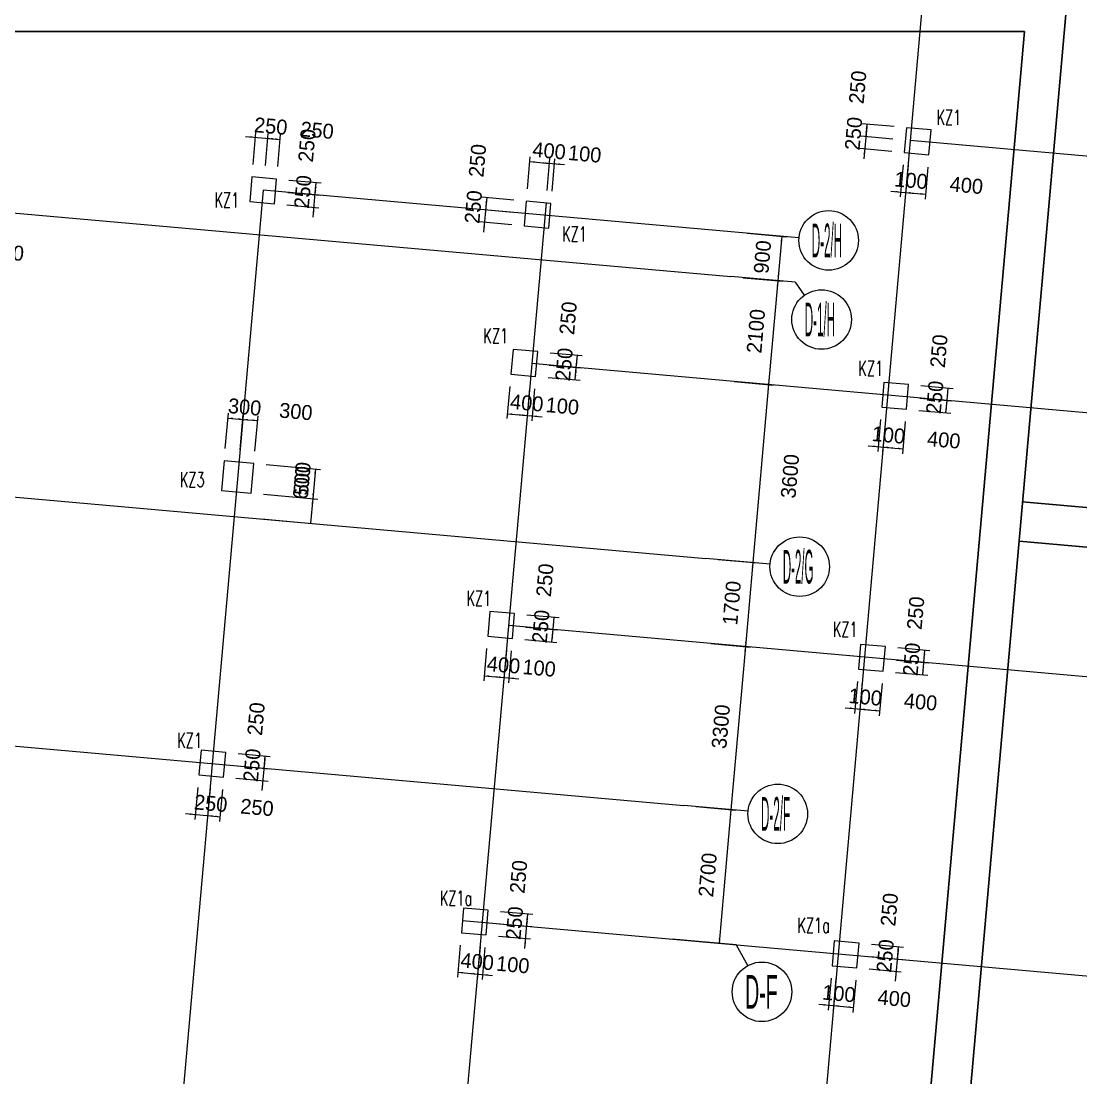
# Model space of a CAD drawing. Extents: x 387171 to 699106, y 11966 to 245688.
# Drawn here: x 577452 to 598803, y 76142 to 97433 of the extents above; entities that cross this region are included whole.
import ezdxf

# ---------------------------------------------------------------- set-up
doc = ezdxf.new("R2010")
doc.units = 0
doc.header["$LTSCALE"] = 100
doc.header["$MEASUREMENT"] = 0
for name, color, linetype in [('AXIS', 3, 'Continuous'), ('COLU', 7, 'Continuous'), ('DIM', 3, 'Continuous'), ('DOTE', 253, 'Continuous'), ('L-AXIS', 3, 'Continuous'), ('NUM', 7, 'Continuous')]:
    doc.layers.add(name, color=color, linetype=linetype)
doc.styles.add('hztxt', font='hztxt')
doc.styles.get("Standard").update_dxf_attribs({"font": 'standard'})
doc.dimstyles.get("Standard").update_dxf_attribs({"dimtxt": 300, "dimasz": 100, "dimexe": 100, "dimexo": 250, "dimgap": 100, "dimtad": 0, "dimtoh": 1, "dimdec": 0, "dimdsep": 46, "dimcen": 0.09, "dimclrt": 7, "dimadec": 0, "dimazin": 0, "dimtfac": 1, "dimtdec": 4, "dimtofl": 0, "dimtmove": 0, "dimatfit": 3, "dimfxl": 1, "dimtolj": 1, "dimtzin": 0, "dimarcsym": 0})

# ---------------------------------------------------------------- blocks, each defined once
blk = doc.blocks.new('*D2658')
at = {"layer": 'L-AXIS', "color": 0, "linetype": 'ByBlock', "lineweight": -2}
for p, q in [((591815, 90173), (592612, 90102)), ((592513, 90111), (592195, 86525)), ((591497, 86587), (592294, 86516))]:
    blk.add_line(p, q, dxfattribs=at)
for points in [[(592513, 90111), (592520, 90010), (592487, 90012)], [(592195, 86525), (592187, 86626), (592220, 86623)]]:
    blk.add_solid(points, dxfattribs=at)
at = {"layer": 'L-AXIS', "color": 7, "linetype": 'Continuous', "lineweight": -2, "insert": (592944, 88264), "char_height": 300, "width": 775, "attachment_point": 5, "rotation": 84.9316, "style": 'hztxt'}
blk.add_mtext('3600', dxfattribs=at)
blk = doc.blocks.new('_AXISO')
blk.add_circle((0, 0), 0.5)
blk = doc.blocks.new('*D3147')
at = {"layer": 'L-AXIS', "color": 0, "linetype": 'ByBlock', "lineweight": -2}
for p, q in [((591055, 81606), (591853, 81535)), ((591753, 81544), (591514, 78855)), ((590817, 78917), (591614, 78846))]:
    blk.add_line(p, q, dxfattribs=at)
for points in [[(591753, 81544), (591761, 81443), (591727, 81446)], [(591514, 78855), (591507, 78956), (591540, 78953)]]:
    blk.add_solid(points, dxfattribs=at)
at = {"layer": 'L-AXIS', "color": 7, "linetype": 'Continuous', "lineweight": -2, "insert": (591285, 80230), "char_height": 300, "width": 780, "attachment_point": 5, "rotation": 84.9316, "style": 'hztxt'}
blk.add_mtext('2700', dxfattribs=at)
blk = doc.blocks.new('*D3373')
at = {"layer": 'L-AXIS', "color": 0, "linetype": 'ByBlock', "lineweight": -2}
for p, q in [((591497, 86587), (592294, 86516)), ((592195, 86525), (592044, 84831)), ((591347, 84893), (592144, 84823))]:
    blk.add_line(p, q, dxfattribs=at)
for points in [[(592195, 86525), (592202, 86424), (592169, 86427)], [(592044, 84831), (592037, 84932), (592070, 84929)]]:
    blk.add_solid(points, dxfattribs=at)
at = {"layer": 'L-AXIS', "color": 7, "linetype": 'Continuous', "lineweight": -2, "insert": (591771, 85709), "char_height": 300, "width": 690, "attachment_point": 5, "rotation": 84.9316, "style": 'hztxt'}
blk.add_mtext('1700', dxfattribs=at)
blk = doc.blocks.new('*D1432')
at = {"layer": 'L-AXIS', "color": 0, "linetype": 'ByBlock', "lineweight": -2}
for p, q in [((591347, 84893), (592144, 84823)), ((592044, 84831), (591753, 81544)), ((591055, 81606), (591853, 81535))]:
    blk.add_line(p, q, dxfattribs=at)
for points in [[(592044, 84831), (592052, 84730), (592019, 84733)], [(591753, 81544), (591745, 81645), (591778, 81642)]]:
    blk.add_solid(points, dxfattribs=at)
at = {"layer": 'L-AXIS', "color": 7, "linetype": 'Continuous', "lineweight": -2, "insert": (591550, 83219), "char_height": 300, "width": 780, "attachment_point": 5, "rotation": 84.9316, "style": 'hztxt'}
blk.add_mtext('3300', dxfattribs=at)
blk = doc.blocks.new('*D1688')
at = {"layer": 'L-AXIS', "color": 0, "linetype": 'ByBlock', "lineweight": -2}
for p, q in [((592000, 92264), (592798, 92194)), ((592698, 92202), (592513, 90111)), ((591815, 90173), (592612, 90102))]:
    blk.add_line(p, q, dxfattribs=at)
for points in [[(592698, 92202), (592706, 92101), (592673, 92104)], [(592513, 90111), (592505, 90212), (592538, 90209)]]:
    blk.add_solid(points, dxfattribs=at)
at = {"layer": 'L-AXIS', "color": 7, "linetype": 'Continuous', "lineweight": -2, "insert": (592257, 91187), "char_height": 300, "width": 775, "attachment_point": 5, "rotation": 84.9316, "style": 'hztxt'}
blk.add_mtext('2100', dxfattribs=at)
blk = doc.blocks.new('*D1652')
at = {"layer": 'L-AXIS', "color": 0, "linetype": 'ByBlock', "lineweight": -2}
for p, q in [((592080, 93161), (592877, 93090)), ((592778, 93099), (592698, 92202)), ((592000, 92264), (592798, 92194))]:
    blk.add_line(p, q, dxfattribs=at)
for points in [[(592778, 93099), (592785, 92998), (592752, 93001)], [(592698, 92202), (592690, 92303), (592724, 92301)]]:
    blk.add_solid(points, dxfattribs=at)
at = {"layer": 'L-AXIS', "color": 7, "linetype": 'Continuous', "lineweight": -2, "insert": (592389, 92682), "char_height": 300, "width": 556.67, "attachment_point": 5, "rotation": 84.9316, "style": 'hztxt'}
blk.add_mtext('900', dxfattribs=at)
blk = doc.blocks.new('*D3358')
at = {"layer": 'DIM', "color": 0, "linetype": 'ByBlock', "lineweight": -2}
for p, q in [((587297, 90071), (587240, 89424)), ((587696, 90036), (587638, 89388)), ((587249, 89523), (587647, 89488))]:
    blk.add_line(p, q, dxfattribs=at)
for points in [[(587249, 89523), (587350, 89531), (587347, 89498)], [(587647, 89488), (587546, 89480), (587549, 89513)]]:
    blk.add_solid(points, dxfattribs=at)
at = {"layer": 'DIM', "color": 7, "linetype": 'Continuous', "lineweight": -2, "insert": (587640, 89740), "char_height": 300, "width": 576.67, "attachment_point": 5, "rotation": 354.9316, "style": 'hztxt'}
blk.add_mtext('400', dxfattribs=at)
blk = doc.blocks.new('*D3608')
at = {"layer": 'DIM', "color": 0, "linetype": 'ByBlock', "lineweight": -2}
for p, q in [((587696, 90036), (587638, 89388)), ((587795, 90027), (587738, 89380)), ((587448, 89506), (587946, 89462))]:
    blk.add_line(p, q, dxfattribs=at)
for points in [[(587647, 89488), (587546, 89480), (587549, 89513)], [(587747, 89479), (587848, 89487), (587845, 89454)]]:
    blk.add_solid(points, dxfattribs=at)
at = {"layer": 'DIM', "color": 7, "linetype": 'Continuous', "lineweight": -2, "insert": (588357, 89676), "char_height": 300, "width": 476.67, "attachment_point": 5, "rotation": 354.9316, "style": 'hztxt'}
blk.add_mtext('100', dxfattribs=at)
blk = doc.blocks.new('*D3821')
at = {"layer": 'DIM', "color": 0, "linetype": 'ByBlock', "lineweight": -2}
for p, q in [((588089, 90503), (588736, 90446)), ((588614, 90205), (588637, 90454)), ((588067, 90254), (588714, 90197))]:
    blk.add_line(p, q, dxfattribs=at)
for points in [[(588637, 90454), (588644, 90353), (588611, 90356)], [(588614, 90205), (588607, 90306), (588640, 90304)]]:
    blk.add_solid(points, dxfattribs=at)
at = {"layer": 'DIM', "color": 7, "linetype": 'Continuous', "lineweight": -2, "insert": (588391, 90517), "char_height": 300, "width": 566.67, "attachment_point": 5, "rotation": 84.9316, "style": 'hztxt'}
blk.add_mtext('250', dxfattribs=at)
blk = doc.blocks.new('*D1908')
at = {"layer": 'DIM', "color": 0, "linetype": 'ByBlock', "lineweight": -2}
for p, q in [((588111, 90752), (588758, 90695)), ((588637, 90454), (588659, 90703)), ((588089, 90503), (588736, 90446))]:
    blk.add_line(p, q, dxfattribs=at)
for points in [[(588637, 90454), (588629, 90555), (588662, 90553)], [(588659, 90703), (588666, 90602), (588633, 90605)]]:
    blk.add_solid(points, dxfattribs=at)
at = {"layer": 'DIM', "color": 7, "linetype": 'Continuous', "lineweight": -2, "insert": (588474, 91449), "char_height": 300, "width": 566.67, "attachment_point": 5, "rotation": 84.9316, "style": 'hztxt'}
blk.add_mtext('250', dxfattribs=at)
blk = doc.blocks.new('*D3429')
at = {"layer": 'DIM', "color": 0, "linetype": 'ByBlock', "lineweight": -2}
for p, q in [((576227, 93161), (576170, 92514)), ((576476, 93139), (576419, 92492)), ((576179, 92613), (576428, 92591))]:
    blk.add_line(p, q, dxfattribs=at)
for points in [[(576179, 92613), (576280, 92621), (576277, 92588)], [(576428, 92591), (576327, 92584), (576329, 92617)]]:
    blk.add_solid(points, dxfattribs=at)
at = {"layer": 'DIM', "color": 7, "linetype": 'Continuous', "lineweight": -2, "insert": (577173, 92776), "char_height": 300, "width": 566.67, "attachment_point": 5, "rotation": 354.9316, "style": 'hztxt'}
blk.add_mtext('250', dxfattribs=at)
blk = doc.blocks.new('*D9')
at = {"layer": 'DIM', "color": 0, "linetype": 'ByBlock', "lineweight": -2}
for p, q in [((581972, 95111), (582619, 95054)), ((582123, 94546), (582180, 95193)), ((582372, 94524), (582429, 95171))]:
    blk.add_line(p, q, dxfattribs=at)
for points in [[(582171, 95094), (582070, 95086), (582073, 95119)], [(582420, 95072), (582521, 95079), (582518, 95046)]]:
    blk.add_solid(points, dxfattribs=at)
at = {"layer": 'DIM', "color": 7, "linetype": 'Continuous', "lineweight": -2, "insert": (582482, 95317), "char_height": 300, "width": 566.67, "attachment_point": 5, "rotation": 354.9316, "style": 'hztxt'}
blk.add_mtext('250', dxfattribs=at)
blk = doc.blocks.new('*D4334')
at = {"layer": 'DIM', "color": 0, "linetype": 'ByBlock', "lineweight": -2}
for p, q in [((582372, 94524), (582429, 95171)), ((582420, 95072), (582669, 95050)), ((582621, 94502), (582678, 95149))]:
    blk.add_line(p, q, dxfattribs=at)
for points in [[(582420, 95072), (582521, 95079), (582518, 95046)], [(582669, 95050), (582568, 95042), (582571, 95075)]]:
    blk.add_solid(points, dxfattribs=at)
at = {"layer": 'DIM', "color": 7, "linetype": 'Continuous', "lineweight": -2, "insert": (583415, 95234), "char_height": 300, "width": 566.67, "attachment_point": 5, "rotation": 354.9316, "style": 'hztxt'}
blk.add_mtext('250', dxfattribs=at)
blk = doc.blocks.new('*D2459')
at = {"layer": 'DIM', "color": 0, "linetype": 'ByBlock', "lineweight": -2}
for p, q in [((582825, 93982), (583473, 93924)), ((583334, 93485), (583391, 94132)), ((582803, 93733), (583451, 93675))]:
    blk.add_line(p, q, dxfattribs=at)
for points in [[(583373, 93933), (583366, 94034), (583399, 94031)], [(583351, 93684), (583359, 93583), (583326, 93586)]]:
    blk.add_solid(points, dxfattribs=at)
at = {"layer": 'DIM', "color": 7, "linetype": 'Continuous', "lineweight": -2, "insert": (583128, 93995), "char_height": 300, "width": 566.67, "attachment_point": 5, "rotation": 84.9316, "style": 'hztxt'}
blk.add_mtext('250', dxfattribs=at)
blk = doc.blocks.new('*D2673')
at = {"layer": 'DIM', "color": 0, "linetype": 'ByBlock', "lineweight": -2}
for p, q in [((582848, 94231), (583495, 94173)), ((583373, 93933), (583395, 94182)), ((582825, 93982), (583473, 93924))]:
    blk.add_line(p, q, dxfattribs=at)
for points in [[(583395, 94182), (583403, 94081), (583370, 94084)], [(583373, 93933), (583366, 94034), (583399, 94031)]]:
    blk.add_solid(points, dxfattribs=at)
at = {"layer": 'DIM', "color": 7, "linetype": 'Continuous', "lineweight": -2, "insert": (583211, 94928), "char_height": 300, "width": 566.67, "attachment_point": 5, "rotation": 84.9316, "style": 'hztxt'}
blk.add_mtext('250', dxfattribs=at)
blk = doc.blocks.new('*D4302')
at = {"layer": 'DIM', "color": 0, "linetype": 'ByBlock', "lineweight": -2}
for p, q in [((594768, 89409), (594711, 88761)), ((594868, 89400), (594810, 88752)), ((594520, 88878), (595018, 88834))]:
    blk.add_line(p, q, dxfattribs=at)
for points in [[(594720, 88861), (594618, 88853), (594621, 88886)], [(594819, 88852), (594920, 88860), (594917, 88827)]]:
    blk.add_solid(points, dxfattribs=at)
at = {"layer": 'DIM', "color": 7, "linetype": 'Continuous', "lineweight": -2, "insert": (594927, 89093), "char_height": 300, "width": 476.67, "attachment_point": 5, "rotation": 354.9316, "style": 'hztxt'}
blk.add_mtext('100', dxfattribs=at)
blk = doc.blocks.new('*D132')
at = {"layer": 'DIM', "color": 0, "linetype": 'ByBlock', "lineweight": -2}
for p, q in [((594868, 89400), (594810, 88752)), ((595266, 89364), (595209, 88717)), ((594819, 88852), (595218, 88817))]:
    blk.add_line(p, q, dxfattribs=at)
for points in [[(594819, 88852), (594920, 88860), (594917, 88827)], [(595218, 88817), (595116, 88809), (595119, 88842)]]:
    blk.add_solid(points, dxfattribs=at)
at = {"layer": 'DIM', "color": 7, "linetype": 'Continuous', "lineweight": -2, "insert": (596043, 88994), "char_height": 300, "width": 576.67, "attachment_point": 5, "rotation": 354.9316, "style": 'hztxt'}
blk.add_mtext('400', dxfattribs=at)
blk = doc.blocks.new('*D2643')
at = {"layer": 'DIM', "color": 0, "linetype": 'ByBlock', "lineweight": -2}
for p, q in [((595559, 89840), (596207, 89783)), ((596085, 89543), (596107, 89792)), ((595537, 89591), (596185, 89534))]:
    blk.add_line(p, q, dxfattribs=at)
for points in [[(596107, 89792), (596115, 89691), (596082, 89694)], [(596085, 89543), (596077, 89644), (596111, 89641)]]:
    blk.add_solid(points, dxfattribs=at)
at = {"layer": 'DIM', "color": 7, "linetype": 'Continuous', "lineweight": -2, "insert": (595862, 89854), "char_height": 300, "width": 566.67, "attachment_point": 5, "rotation": 84.9316, "style": 'hztxt'}
blk.add_mtext('250', dxfattribs=at)
blk = doc.blocks.new('*D2584')
at = {"layer": 'DIM', "color": 0, "linetype": 'ByBlock', "lineweight": -2}
for p, q in [((595581, 90089), (596229, 90032)), ((596107, 89792), (596129, 90041)), ((595559, 89840), (596207, 89783))]:
    blk.add_line(p, q, dxfattribs=at)
for points in [[(596107, 89792), (596099, 89893), (596133, 89890)], [(596129, 90041), (596137, 89940), (596104, 89943)]]:
    blk.add_solid(points, dxfattribs=at)
at = {"layer": 'DIM', "color": 7, "linetype": 'Continuous', "lineweight": -2, "insert": (595944, 90786), "char_height": 300, "width": 566.67, "attachment_point": 5, "rotation": 84.9316, "style": 'hztxt'}
blk.add_mtext('250', dxfattribs=at)
blk = doc.blocks.new('*D3945')
at = {"layer": 'DIM', "color": 0, "linetype": 'ByBlock', "lineweight": -2}
for p, q in [((587380, 93829), (586732, 93886)), ((586832, 93877), (586810, 93628)), ((587358, 93580), (586710, 93637))]:
    blk.add_line(p, q, dxfattribs=at)
for points in [[(586832, 93877), (586840, 93776), (586806, 93779)], [(586810, 93628), (586802, 93729), (586835, 93726)]]:
    blk.add_solid(points, dxfattribs=at)
at = {"layer": 'DIM', "color": 7, "linetype": 'Continuous', "lineweight": -2, "insert": (586647, 94623), "char_height": 300, "width": 566.67, "attachment_point": 5, "rotation": 84.9316, "style": 'hztxt'}
blk.add_mtext('250', dxfattribs=at)
blk = doc.blocks.new('*D4179')
at = {"layer": 'DIM', "color": 0, "linetype": 'ByBlock', "lineweight": -2}
for p, q in [((586827, 93827), (586770, 93180)), ((587358, 93580), (586710, 93637)), ((587336, 93331), (586688, 93388))]:
    blk.add_line(p, q, dxfattribs=at)
for points in [[(586810, 93628), (586802, 93729), (586835, 93726)], [(586788, 93379), (586795, 93278), (586762, 93281)]]:
    blk.add_solid(points, dxfattribs=at)
at = {"layer": 'DIM', "color": 7, "linetype": 'Continuous', "lineweight": -2, "insert": (586564, 93690), "char_height": 300, "width": 566.67, "attachment_point": 5, "rotation": 84.9316, "style": 'hztxt'}
blk.add_mtext('250', dxfattribs=at)
blk = doc.blocks.new('*D7')
at = {"layer": 'DIM', "color": 0, "linetype": 'ByBlock', "lineweight": -2}
for p, q in [((587651, 94056), (587708, 94703)), ((587699, 94603), (588098, 94568)), ((588049, 94020), (588107, 94668))]:
    blk.add_line(p, q, dxfattribs=at)
for points in [[(587699, 94603), (587800, 94611), (587798, 94578)], [(588098, 94568), (587997, 94560), (588000, 94593)]]:
    blk.add_solid(points, dxfattribs=at)
at = {"layer": 'DIM', "color": 7, "linetype": 'Continuous', "lineweight": -2, "insert": (588090, 94820), "char_height": 300, "width": 576.67, "attachment_point": 5, "rotation": 354.9316, "style": 'hztxt'}
blk.add_mtext('400', dxfattribs=at)
blk = doc.blocks.new('*D4366')
at = {"layer": 'DIM', "color": 0, "linetype": 'ByBlock', "lineweight": -2}
for p, q in [((587899, 94586), (588397, 94542)), ((588049, 94020), (588107, 94668)), ((588149, 94011), (588206, 94659))]:
    blk.add_line(p, q, dxfattribs=at)
for points in [[(588098, 94568), (587997, 94560), (588000, 94593)], [(588197, 94559), (588299, 94567), (588296, 94534)]]:
    blk.add_solid(points, dxfattribs=at)
at = {"layer": 'DIM', "color": 7, "linetype": 'Continuous', "lineweight": -2, "insert": (588807, 94756), "char_height": 300, "width": 476.67, "attachment_point": 5, "rotation": 354.9316, "style": 'hztxt'}
blk.add_mtext('100', dxfattribs=at)
blk = doc.blocks.new('*D2446')
at = {"layer": 'DIM', "color": 0, "linetype": 'ByBlock', "lineweight": -2}
for p, q in [((586829, 84792), (586772, 84144)), ((587228, 84757), (587170, 84109)), ((586781, 84244), (587179, 84209))]:
    blk.add_line(p, q, dxfattribs=at)
for points in [[(586781, 84244), (586882, 84252), (586879, 84219)], [(587179, 84209), (587078, 84201), (587081, 84234)]]:
    blk.add_solid(points, dxfattribs=at)
at = {"layer": 'DIM', "color": 7, "linetype": 'Continuous', "lineweight": -2, "insert": (587172, 84460), "char_height": 300, "width": 576.67, "attachment_point": 5, "rotation": 354.9316, "style": 'hztxt'}
blk.add_mtext('400', dxfattribs=at)
blk = doc.blocks.new('*D2705')
at = {"layer": 'DIM', "color": 0, "linetype": 'ByBlock', "lineweight": -2}
for p, q in [((587228, 84757), (587170, 84109)), ((587327, 84748), (587270, 84100)), ((586980, 84226), (587478, 84182))]:
    blk.add_line(p, q, dxfattribs=at)
for points in [[(587179, 84209), (587078, 84201), (587081, 84234)], [(587279, 84200), (587380, 84208), (587377, 84174)]]:
    blk.add_solid(points, dxfattribs=at)
at = {"layer": 'DIM', "color": 7, "linetype": 'Continuous', "lineweight": -2, "insert": (587889, 84397), "char_height": 300, "width": 476.67, "attachment_point": 5, "rotation": 354.9316, "style": 'hztxt'}
blk.add_mtext('100', dxfattribs=at)
blk = doc.blocks.new('*D3158')
at = {"layer": 'DIM', "color": 0, "linetype": 'ByBlock', "lineweight": -2}
for p, q in [((587620, 85224), (588268, 85166)), ((588146, 84926), (588168, 85175)), ((587598, 84975), (588246, 84917))]:
    blk.add_line(p, q, dxfattribs=at)
for points in [[(588146, 84926), (588138, 85027), (588172, 85024)], [(588168, 85175), (588176, 85074), (588143, 85077)]]:
    blk.add_solid(points, dxfattribs=at)
at = {"layer": 'DIM', "color": 7, "linetype": 'Continuous', "lineweight": -2, "insert": (587923, 85237), "char_height": 300, "width": 566.67, "attachment_point": 5, "rotation": 84.9316, "style": 'hztxt'}
blk.add_mtext('250', dxfattribs=at)
blk = doc.blocks.new('*D3401')
at = {"layer": 'DIM', "color": 0, "linetype": 'ByBlock', "lineweight": -2}
for p, q in [((587643, 85473), (588290, 85415)), ((588168, 85175), (588190, 85424)), ((587620, 85224), (588268, 85166))]:
    blk.add_line(p, q, dxfattribs=at)
for points in [[(588190, 85424), (588198, 85323), (588165, 85326)], [(588168, 85175), (588161, 85276), (588194, 85273)]]:
    blk.add_solid(points, dxfattribs=at)
at = {"layer": 'DIM', "color": 7, "linetype": 'Continuous', "lineweight": -2, "insert": (588006, 86170), "char_height": 300, "width": 566.67, "attachment_point": 5, "rotation": 84.9316, "style": 'hztxt'}
blk.add_mtext('250', dxfattribs=at)
blk = doc.blocks.new('*D1436')
at = {"layer": 'DIM', "color": 0, "linetype": 'ByBlock', "lineweight": -2}
for p, q in [((594300, 84129), (594242, 83482)), ((594400, 84121), (594342, 83473)), ((594052, 83599), (594550, 83555))]:
    blk.add_line(p, q, dxfattribs=at)
for points in [[(594251, 83581), (594150, 83574), (594153, 83607)], [(594351, 83573), (594452, 83580), (594449, 83547)]]:
    blk.add_solid(points, dxfattribs=at)
at = {"layer": 'DIM', "color": 7, "linetype": 'Continuous', "lineweight": -2, "insert": (594459, 83814), "char_height": 300, "width": 476.67, "attachment_point": 5, "rotation": 354.9316, "style": 'hztxt'}
blk.add_mtext('100', dxfattribs=at)
blk = doc.blocks.new('*D1409')
at = {"layer": 'DIM', "color": 0, "linetype": 'ByBlock', "lineweight": -2}
for p, q in [((594400, 84121), (594342, 83473)), ((594798, 84085), (594741, 83438)), ((594351, 83573), (594749, 83537))]:
    blk.add_line(p, q, dxfattribs=at)
for points in [[(594351, 83573), (594452, 83580), (594449, 83547)], [(594749, 83537), (594648, 83530), (594651, 83563)]]:
    blk.add_solid(points, dxfattribs=at)
at = {"layer": 'DIM', "color": 7, "linetype": 'Continuous', "lineweight": -2, "insert": (595575, 83715), "char_height": 300, "width": 576.67, "attachment_point": 5, "rotation": 354.9316, "style": 'hztxt'}
blk.add_mtext('400', dxfattribs=at)
blk = doc.blocks.new('*D1634')
at = {"layer": 'DIM', "color": 0, "linetype": 'ByBlock', "lineweight": -2}
for p, q in [((595091, 84561), (595739, 84504)), ((595617, 84264), (595639, 84513)), ((595069, 84312), (595717, 84255))]:
    blk.add_line(p, q, dxfattribs=at)
for points in [[(595617, 84264), (595609, 84365), (595642, 84362)], [(595639, 84513), (595647, 84411), (595614, 84414)]]:
    blk.add_solid(points, dxfattribs=at)
at = {"layer": 'DIM', "color": 7, "linetype": 'Continuous', "lineweight": -2, "insert": (595394, 84575), "char_height": 300, "width": 566.67, "attachment_point": 5, "rotation": 84.9316, "style": 'hztxt'}
blk.add_mtext('250', dxfattribs=at)
blk = doc.blocks.new('*D1895')
at = {"layer": 'DIM', "color": 0, "linetype": 'ByBlock', "lineweight": -2}
for p, q in [((595113, 84810), (595761, 84753)), ((595091, 84561), (595739, 84504)), ((595639, 84513), (595661, 84762))]:
    blk.add_line(p, q, dxfattribs=at)
for points in [[(595639, 84513), (595631, 84614), (595664, 84611)], [(595661, 84762), (595669, 84660), (595636, 84663)]]:
    blk.add_solid(points, dxfattribs=at)
at = {"layer": 'DIM', "color": 7, "linetype": 'Continuous', "lineweight": -2, "insert": (595476, 85507), "char_height": 300, "width": 566.67, "attachment_point": 5, "rotation": 84.9316, "style": 'hztxt'}
blk.add_mtext('250', dxfattribs=at)
blk = doc.blocks.new('*D2381')
at = {"layer": 'DIM', "color": 0, "linetype": 'ByBlock', "lineweight": -2}
for p, q in [((586299, 78815), (586242, 78168)), ((586698, 78780), (586640, 78133)), ((586251, 78268), (586649, 78232))]:
    blk.add_line(p, q, dxfattribs=at)
for points in [[(586251, 78268), (586352, 78275), (586349, 78242)], [(586649, 78232), (586548, 78224), (586551, 78258)]]:
    blk.add_solid(points, dxfattribs=at)
at = {"layer": 'DIM', "color": 7, "linetype": 'Continuous', "lineweight": -2, "insert": (586641, 78484), "char_height": 300, "width": 576.67, "attachment_point": 5, "rotation": 354.9316, "style": 'hztxt'}
blk.add_mtext('400', dxfattribs=at)
blk = doc.blocks.new('*D373')
at = {"layer": 'DIM', "color": 0, "linetype": 'ByBlock', "lineweight": -2}
for p, q in [((586698, 78780), (586640, 78133)), ((586797, 78771), (586740, 78124)), ((586450, 78250), (586948, 78206))]:
    blk.add_line(p, q, dxfattribs=at)
for points in [[(586649, 78232), (586548, 78224), (586551, 78258)], [(586749, 78223), (586850, 78231), (586847, 78198)]]:
    blk.add_solid(points, dxfattribs=at)
at = {"layer": 'DIM', "color": 7, "linetype": 'Continuous', "lineweight": -2, "insert": (587359, 78420), "char_height": 300, "width": 476.67, "attachment_point": 5, "rotation": 354.9316, "style": 'hztxt'}
blk.add_mtext('100', dxfattribs=at)
blk = doc.blocks.new('*D580')
at = {"layer": 'DIM', "color": 0, "linetype": 'ByBlock', "lineweight": -2}
for p, q in [((587090, 79247), (587738, 79190)), ((587598, 78750), (587656, 79398)), ((587068, 78998), (587716, 78941))]:
    blk.add_line(p, q, dxfattribs=at)
for points in [[(587638, 79199), (587630, 79300), (587664, 79297)], [(587616, 78950), (587624, 78848), (587591, 78851)]]:
    blk.add_solid(points, dxfattribs=at)
at = {"layer": 'DIM', "color": 7, "linetype": 'Continuous', "lineweight": -2, "insert": (587393, 79261), "char_height": 300, "width": 566.67, "attachment_point": 5, "rotation": 84.9316, "style": 'hztxt'}
blk.add_mtext('250', dxfattribs=at)
blk = doc.blocks.new('*D841')
at = {"layer": 'DIM', "color": 0, "linetype": 'ByBlock', "lineweight": -2}
for p, q in [((587112, 79496), (587760, 79439)), ((587638, 79199), (587660, 79448)), ((587090, 79247), (587738, 79190))]:
    blk.add_line(p, q, dxfattribs=at)
for points in [[(587660, 79448), (587668, 79347), (587635, 79349)], [(587638, 79199), (587630, 79300), (587664, 79297)]]:
    blk.add_solid(points, dxfattribs=at)
at = {"layer": 'DIM', "color": 7, "linetype": 'Continuous', "lineweight": -2, "insert": (587475, 80193), "char_height": 300, "width": 566.67, "attachment_point": 5, "rotation": 84.9316, "style": 'hztxt'}
blk.add_mtext('250', dxfattribs=at)
blk = doc.blocks.new('*D774')
at = {"layer": 'DIM', "color": 0, "linetype": 'ByBlock', "lineweight": -2}
for p, q in [((593770, 78153), (593712, 77505)), ((593869, 78144), (593812, 77497)), ((593522, 77623), (594020, 77578))]:
    blk.add_line(p, q, dxfattribs=at)
for points in [[(593721, 77605), (593620, 77597), (593623, 77630)], [(593821, 77596), (593922, 77604), (593919, 77571)]]:
    blk.add_solid(points, dxfattribs=at)
at = {"layer": 'DIM', "color": 7, "linetype": 'Continuous', "lineweight": -2, "insert": (593929, 77838), "char_height": 300, "width": 476.67, "attachment_point": 5, "rotation": 354.9316, "style": 'hztxt'}
blk.add_mtext('100', dxfattribs=at)
blk = doc.blocks.new('*D1045')
at = {"layer": 'DIM', "color": 0, "linetype": 'ByBlock', "lineweight": -2}
for p, q in [((593869, 78144), (593812, 77497)), ((594268, 78109), (594210, 77461)), ((593821, 77596), (594219, 77561))]:
    blk.add_line(p, q, dxfattribs=at)
for points in [[(593821, 77596), (593922, 77604), (593919, 77571)], [(594219, 77561), (594118, 77553), (594121, 77586)]]:
    blk.add_solid(points, dxfattribs=at)
at = {"layer": 'DIM', "color": 7, "linetype": 'Continuous', "lineweight": -2, "insert": (595045, 77739), "char_height": 300, "width": 576.67, "attachment_point": 5, "rotation": 354.9316, "style": 'hztxt'}
blk.add_mtext('400', dxfattribs=at)
blk = doc.blocks.new('*D3453')
at = {"layer": 'DIM', "color": 0, "linetype": 'ByBlock', "lineweight": -2}
for p, q in [((594561, 78585), (595209, 78527)), ((595069, 78088), (595127, 78735)), ((594539, 78336), (595186, 78278))]:
    blk.add_line(p, q, dxfattribs=at)
for points in [[(595109, 78536), (595101, 78637), (595134, 78634)], [(595087, 78287), (595095, 78186), (595061, 78189)]]:
    blk.add_solid(points, dxfattribs=at)
at = {"layer": 'DIM', "color": 7, "linetype": 'Continuous', "lineweight": -2, "insert": (594863, 78598), "char_height": 300, "width": 566.67, "attachment_point": 5, "rotation": 84.9316, "style": 'hztxt'}
blk.add_mtext('250', dxfattribs=at)
blk = doc.blocks.new('*D3960')
at = {"layer": 'DIM', "color": 0, "linetype": 'ByBlock', "lineweight": -2}
for p, q in [((594583, 78834), (595231, 78776)), ((595109, 78536), (595131, 78785)), ((594561, 78585), (595209, 78527))]:
    blk.add_line(p, q, dxfattribs=at)
for points in [[(595131, 78785), (595139, 78684), (595106, 78687)], [(595109, 78536), (595101, 78637), (595134, 78634)]]:
    blk.add_solid(points, dxfattribs=at)
at = {"layer": 'DIM', "color": 7, "linetype": 'Continuous', "lineweight": -2, "insert": (594946, 79531), "char_height": 300, "width": 566.67, "attachment_point": 5, "rotation": 84.9316, "style": 'hztxt'}
blk.add_mtext('250', dxfattribs=at)
blk = doc.blocks.new('*D838')
at = {"layer": 'DIM', "color": 0, "linetype": 'ByBlock', "lineweight": -2}
for p, q in [((581009, 81995), (580952, 81348)), ((581258, 81973), (581201, 81326)), ((580762, 81465), (581409, 81408))]:
    blk.add_line(p, q, dxfattribs=at)
for points in [[(580961, 81447), (580860, 81440), (580863, 81473)], [(581210, 81425), (581311, 81433), (581308, 81400)]]:
    blk.add_solid(points, dxfattribs=at)
at = {"layer": 'DIM', "color": 7, "linetype": 'Continuous', "lineweight": -2, "insert": (581272, 81671), "char_height": 300, "width": 566.67, "attachment_point": 5, "rotation": 354.9316, "style": 'hztxt'}
blk.add_mtext('250', dxfattribs=at)
blk = doc.blocks.new('*D3304')
at = {"layer": 'DIM', "color": 0, "linetype": 'ByBlock', "lineweight": -2}
for p, q in [((581258, 81973), (581201, 81326)), ((581507, 81951), (581450, 81304)), ((581210, 81425), (581459, 81403))]:
    blk.add_line(p, q, dxfattribs=at)
for points in [[(581210, 81425), (581311, 81433), (581308, 81400)], [(581459, 81403), (581358, 81395), (581361, 81429)]]:
    blk.add_solid(points, dxfattribs=at)
at = {"layer": 'DIM', "color": 7, "linetype": 'Continuous', "lineweight": -2, "insert": (582204, 81588), "char_height": 300, "width": 566.67, "attachment_point": 5, "rotation": 354.9316, "style": 'hztxt'}
blk.add_mtext('250', dxfattribs=at)
blk = doc.blocks.new('*D3776')
at = {"layer": 'DIM', "color": 0, "linetype": 'ByBlock', "lineweight": -2}
for p, q in [((581801, 82427), (582448, 82369)), ((582309, 81930), (582366, 82578)), ((581779, 82178), (582426, 82120))]:
    blk.add_line(p, q, dxfattribs=at)
for points in [[(582348, 82378), (582341, 82479), (582374, 82476)], [(582326, 82129), (582334, 82028), (582301, 82031)]]:
    blk.add_solid(points, dxfattribs=at)
at = {"layer": 'DIM', "color": 7, "linetype": 'Continuous', "lineweight": -2, "insert": (582103, 82441), "char_height": 300, "width": 566.67, "attachment_point": 5, "rotation": 84.9316, "style": 'hztxt'}
blk.add_mtext('250', dxfattribs=at)
blk = doc.blocks.new('*D4016')
at = {"layer": 'DIM', "color": 0, "linetype": 'ByBlock', "lineweight": -2}
for p, q in [((581823, 82676), (582470, 82619)), ((581801, 82427), (582448, 82369)), ((582348, 82378), (582371, 82627))]:
    blk.add_line(p, q, dxfattribs=at)
for points in [[(582348, 82378), (582341, 82479), (582374, 82476)], [(582371, 82627), (582378, 82526), (582345, 82529)]]:
    blk.add_solid(points, dxfattribs=at)
at = {"layer": 'DIM', "color": 7, "linetype": 'Continuous', "lineweight": -2, "insert": (582186, 83373), "char_height": 300, "width": 566.67, "attachment_point": 5, "rotation": 84.9316, "style": 'hztxt'}
blk.add_mtext('250', dxfattribs=at)
blk = doc.blocks.new('*D1428')
at = {"layer": 'DIM', "color": 0, "linetype": 'ByBlock', "lineweight": -2}
for p, q in [((595040, 95308), (594393, 95365)), ((594492, 95356), (594470, 95107)), ((595018, 95059), (594371, 95116))]:
    blk.add_line(p, q, dxfattribs=at)
for points in [[(594492, 95356), (594500, 95255), (594467, 95258)], [(594470, 95107), (594463, 95208), (594496, 95205)]]:
    blk.add_solid(points, dxfattribs=at)
at = {"layer": 'DIM', "color": 7, "linetype": 'Continuous', "lineweight": -2, "insert": (594308, 96102), "char_height": 300, "width": 566.67, "attachment_point": 5, "rotation": 84.9316, "style": 'hztxt'}
blk.add_mtext('250', dxfattribs=at)
blk = doc.blocks.new('*D1660')
at = {"layer": 'DIM', "color": 0, "linetype": 'ByBlock', "lineweight": -2}
for p, q in [((594488, 95306), (594431, 94659)), ((595018, 95059), (594371, 95116)), ((594996, 94810), (594349, 94867))]:
    blk.add_line(p, q, dxfattribs=at)
for points in [[(594470, 95107), (594463, 95208), (594496, 95205)], [(594448, 94858), (594456, 94757), (594423, 94760)]]:
    blk.add_solid(points, dxfattribs=at)
at = {"layer": 'DIM', "color": 7, "linetype": 'Continuous', "lineweight": -2, "insert": (594225, 95169), "char_height": 300, "width": 566.67, "attachment_point": 5, "rotation": 84.9316, "style": 'hztxt'}
blk.add_mtext('250', dxfattribs=at)
blk = doc.blocks.new('*D4049')
at = {"layer": 'DIM', "color": 0, "linetype": 'ByBlock', "lineweight": -2}
for p, q in [((595223, 94538), (595166, 93891)), ((595323, 94530), (595265, 93882)), ((594975, 94008), (595473, 93964))]:
    blk.add_line(p, q, dxfattribs=at)
for points in [[(595175, 93991), (595073, 93983), (595076, 94016)], [(595274, 93982), (595375, 93990), (595372, 93956)]]:
    blk.add_solid(points, dxfattribs=at)
at = {"layer": 'DIM', "color": 7, "linetype": 'Continuous', "lineweight": -2, "insert": (595382, 94223), "char_height": 300, "width": 476.67, "attachment_point": 5, "rotation": 354.9316, "style": 'hztxt'}
blk.add_mtext('100', dxfattribs=at)
blk = doc.blocks.new('*D134')
at = {"layer": 'DIM', "color": 0, "linetype": 'ByBlock', "lineweight": -2}
for p, q in [((595323, 94530), (595265, 93882)), ((595721, 94494), (595664, 93847)), ((595274, 93982), (595673, 93946))]:
    blk.add_line(p, q, dxfattribs=at)
for points in [[(595274, 93982), (595375, 93990), (595372, 93956)], [(595673, 93946), (595571, 93939), (595574, 93972)]]:
    blk.add_solid(points, dxfattribs=at)
at = {"layer": 'DIM', "color": 7, "linetype": 'Continuous', "lineweight": -2, "insert": (596498, 94124), "char_height": 300, "width": 576.67, "attachment_point": 5, "rotation": 354.9316, "style": 'hztxt'}
blk.add_mtext('400', dxfattribs=at)
blk = doc.blocks.new('*D1375')
at = {"layer": 'DIM', "color": 0, "linetype": 'ByBlock', "lineweight": -2}
for p, q in [((582389, 88499), (583480, 88402)), ((583380, 88411), (583327, 87813)), ((582336, 87901), (583427, 87804))]:
    blk.add_line(p, q, dxfattribs=at)
for points in [[(583380, 88411), (583388, 88310), (583355, 88313)], [(583327, 87813), (583319, 87914), (583353, 87911)]]:
    blk.add_solid(points, dxfattribs=at)
at = {"layer": 'DIM', "color": 7, "linetype": 'Continuous', "lineweight": -2, "insert": (583105, 88134), "char_height": 300, "width": 556.67, "attachment_point": 5, "rotation": 84.9316, "style": 'hztxt'}
blk.add_mtext('600', dxfattribs=at)
blk = doc.blocks.new('*D1379')
at = {"layer": 'DIM', "color": 0, "linetype": 'ByBlock', "lineweight": -2}
for p, q in [((582336, 87901), (583427, 87804)), ((583327, 87813), (583283, 87315)), ((582292, 87403), (583383, 87306))]:
    blk.add_line(p, q, dxfattribs=at)
for points in [[(583327, 87813), (583335, 87712), (583302, 87715)], [(583283, 87315), (583275, 87416), (583308, 87413)]]:
    blk.add_solid(points, dxfattribs=at)
at = {"layer": 'DIM', "color": 7, "linetype": 'Continuous', "lineweight": -2, "insert": (583112, 88217), "char_height": 300, "width": 566.67, "attachment_point": 5, "rotation": 84.9316, "style": 'hztxt'}
blk.add_mtext('500', dxfattribs=at)
blk = doc.blocks.new('*D1582')
at = {"layer": 'DIM', "color": 0, "linetype": 'ByBlock', "lineweight": -2}
for p, q in [((581565, 88823), (581628, 89536)), ((581864, 88796), (581927, 89510)), ((581619, 89437), (581918, 89410))]:
    blk.add_line(p, q, dxfattribs=at)
for points in [[(581619, 89437), (581720, 89444), (581717, 89411)], [(581918, 89410), (581817, 89402), (581820, 89436)]]:
    blk.add_solid(points, dxfattribs=at)
at = {"layer": 'DIM', "color": 7, "linetype": 'Continuous', "lineweight": -2, "insert": (581955, 89658), "char_height": 300, "width": 566.67, "attachment_point": 5, "rotation": 354.9316, "style": 'hztxt'}
blk.add_mtext('300', dxfattribs=at)
blk = doc.blocks.new('*D1340')
at = {"layer": 'DIM', "color": 0, "linetype": 'ByBlock', "lineweight": -2}
for p, q in [((581864, 88796), (581927, 89510)), ((582162, 88770), (582226, 89483)), ((581918, 89410), (582217, 89384))]:
    blk.add_line(p, q, dxfattribs=at)
for points in [[(581918, 89410), (582019, 89418), (582016, 89385)], [(582217, 89384), (582116, 89376), (582119, 89409)]]:
    blk.add_solid(points, dxfattribs=at)
at = {"layer": 'DIM', "color": 7, "linetype": 'Continuous', "lineweight": -2, "insert": (582987, 89566), "char_height": 300, "width": 566.67, "attachment_point": 5, "rotation": 354.9316, "style": 'hztxt'}
blk.add_mtext('300', dxfattribs=at)
blk = doc.blocks.new('后浇带现场')
at = {"color": 6, "lineweight": 30}
for points in [[(777111, 575147), (781539, 625070)], [(780665, 624270), (707583, 624270)], [(776314, 575218), (780665, 624270)], [(812307, 611982), (780627, 614792)], [(812236, 611185), (780557, 613995)]]:
    blk.add_lwpolyline(points, dxfattribs=at)

msp = doc.modelspace()

# ---------------------------------------------------------------- linework, layer by layer
at = {"layer": 'COLU'}
for points in [[(595245.2, 94787.5), (595743.2, 94743.3), (595787.4, 95241.4), (595289.4, 95285.5)], [(582056.3, 93798.8), (582554.3, 93754.6), (582598.5, 94252.7), (582100.4, 94296.8)], [(587584.6, 93308.5), (588082.6, 93264.3), (588126.8, 93762.4), (587628.7, 93806.5)], [(587319.5, 90320.2), (587817.6, 90276), (587861.7, 90774.1), (587363.7, 90818.3)], [(594790.2, 89657.6), (595288.3, 89613.5), (595332.4, 90111.5), (594834.4, 90155.7)], [(581489.6, 87976.1), (582087.3, 87923.1), (582140.3, 88520.7), (581542.7, 88573.7)], [(586851.3, 85040.9), (587349.4, 84996.8), (587393.5, 85494.8), (586895.5, 85539)], [(594322, 84378.4), (594820, 84334.2), (594864.2, 84832.2), (594366.2, 84876.4)], [(581031.5, 82244.2), (581529.5, 82200), (581573.7, 82698), (581075.6, 82742.2)], [(586321.2, 79064.4), (586819.3, 79020.2), (586863.5, 79518.3), (586365.4, 79562.4)], [(593791.9, 78401.8), (594290, 78357.7), (594334.1, 78855.7), (593836.1, 78899.9)]]:
    msp.add_lwpolyline(points, close=True, dxfattribs=at)
at = {"layer": 'DOTE'}
for p, q in [((596391.7, 106582.3), (590946.9, 45191.9)), ((665939.9, 88768.5), (595366.9, 95027.7)), ((571158.1, 94112.8), (591751.3, 92286.4)), ((582327.4, 94025.7), (578097.3, 46331.5)), ((591830.8, 93182.9), (582327.4, 94025.7)), ((588027.2, 93771.2), (583775, 45828)), ((665484.9, 83638.6), (587740.1, 90533.9)), ((570388.9, 88458.7), (591247.7, 86608.7)), ((665016.7, 78359.4), (587271.8, 85254.6)), ((563058.1, 84089.2), (590806, 81628.2)), ((586343.3, 79313.4), (664486.6, 72382.8))]:
    msp.add_line(p, q, dxfattribs=at)
at = {"layer": 'L-AXIS'}
for p, q in [((593123.7, 93068.2), (591830.8, 93182.9)), ((593044.2, 92171.7), (591751.3, 92286.4)), ((593044.2, 92171.7), (593231.3, 91909.7)), ((592540.6, 86494), (591247.7, 86608.7)), ((592098.9, 81513.6), (590806, 81628.2)), ((591860.4, 78824.1), (590567.5, 78938.8)), ((591860.4, 78824.1), (592091.1, 78401.3))]:
    msp.add_line(p, q, dxfattribs=at)

# ---------------------------------------------------------------- block references
at = {"color": 3, "lineweight": 30}
msp.add_blockref('后浇带现场', (-182998.7, -527042.1), dxfattribs=at)
at = {"layer": 'AXIS'}
ref = msp.add_blockref('_AXISO', (593721.4, 93015.2), dxfattribs=dict(at, xscale=1199.999999999997, yscale=1200, rotation=359.999645787379))
ref.add_attrib('A', 'D-2/H', (593382, 92675.8), dxfattribs={"height": 678.82, "style": 'hztxt', "width": 0.257426})
ref = msp.add_blockref('_AXISO', (593580, 91421.5), dxfattribs=dict(at, xscale=1199.999999999997, yscale=1200, rotation=359.999645787379))
ref.add_attrib('A', 'D-1/H', (593240.6, 91082), dxfattribs={"height": 678.82, "style": 'hztxt', "width": 0.257426})
ref = msp.add_blockref('_AXISO', (593138.3, 86441), dxfattribs=dict(at, xscale=1199.999999999997, yscale=1200, rotation=359.999645787379))
ref.add_attrib('A', 'D-2/G', (592798.9, 86101.6), dxfattribs={"height": 678.82, "style": 'hztxt', "width": 0.254902})
ref = msp.add_blockref('_AXISO', (592696.6, 81460.6), dxfattribs=dict(at, xscale=1199.999999999997, yscale=1200, rotation=359.999645787379))
ref.add_attrib('A', 'D-2/F', (592357.2, 81121.1), dxfattribs={"height": 678.82, "style": 'hztxt', "width": 0.26})
ref = msp.add_blockref('_AXISO', (592378.5, 77874.6), dxfattribs=dict(at, xscale=1199.999999999997, yscale=1200, rotation=359.999645787379))
ref.add_attrib('A', 'D-F', (592039.1, 77535.2), dxfattribs={"height": 678.82, "style": 'hztxt', "width": 0.433333})

# ---------------------------------------------------------------- texts
at = {"layer": 'NUM', "color": 200, "width": 0.7}
for s, p in [('KZ1', (595893.5, 95347.4)), ('KZ1', (581346.2, 93680.1)), ('KZ1', (588351.4, 92995.9)), ('KZ1', (586763, 90943.5)), ('KZ1', (594318, 90288.2)), ('KZ3', (580647.7, 88046.7)), ('KZ1', (586422.5, 85653.4)), ('KZ1', (593805.5, 85029.2)), ('KZ1', (580595, 82791)), ('KZ1a', (585884.7, 79611.3)), ('KZ1a', (593091.5, 79065))]:
    msp.add_text(s, height=300, dxfattribs=at).set_placement(p)

# ---------------------------------------------------------------- dimensions: what is measured, and where the dimension line sits
at = {"layer": 'DIM', "color": 200}
for p1, p2, distance, picture, middle in [((595289.4, 95285.5), (595267.3, 95036.5), -800, '*D1428', (594262.7, 95595.5)), ((582100.4, 94296.8), (582349.5, 94274.8), 800, '*D9', (581976, 95362)), ((582349.5, 94274.8), (582598.5, 94252.7), 800, '*D4334', (582908.5, 95279.3)), ((595267.3, 95036.5), (595245.2, 94787.5), -800, '*D1660', (594180, 94663)), ((582576.4, 94003.7), (582598.5, 94252.7), -800, '*D2673', (583165.6, 94421.3)), ((587628.7, 93806.5), (588027.2, 93771.2), 800, '*D7', (587504.3, 94871.7)), ((587628.7, 93806.5), (587606.7, 93557.5), -800, '*D3945', (586602.1, 94116.5)), ((588027.2, 93771.2), (588126.8, 93762.4), 800, '*D4366', (588420.7, 94790.4)), ((595245.2, 94787.5), (595344.8, 94778.7), -800, '*D4049', (594995.5, 94257.5)), ((595344.8, 94778.7), (595743.2, 94743.3), -800, '*D134', (595911.9, 94176.2)), ((582554.3, 93754.6), (582576.4, 94003.7), -800, '*D2459', (583082.9, 93488.8)), ((587606.7, 93557.5), (587584.6, 93308.5), -800, '*D4179', (586519.4, 93184)), ((576249.2, 93410.3), (576498.3, 93388.2), -800, '*D3429', (576666.9, 92821.1)), ((587839.7, 90525.1), (587861.7, 90774.1), -800, '*D1908', (588428.9, 90942.7)), ((595310.3, 89862.5), (595332.4, 90111.5), -800, '*D2584', (595899.5, 90280.1)), ((587817.6, 90276), (587839.7, 90525.1), -800, '*D3821', (588346.2, 90010.2)), ((587319.5, 90320.2), (587718, 90284.9), -800, '*D3358', (587053.7, 89791.6)), ((587718, 90284.9), (587817.6, 90276), -800, '*D3608', (587970.1, 89710.4)), ((595288.3, 89613.5), (595310.3, 89862.5), -800, '*D2643', (595816.8, 89347.7)), ((581542.7, 88573.7), (581841.5, 88547.2), 866.3, '*D1582', (581424.1, 89705)), ((594790.2, 89657.6), (594889.8, 89648.8), -800, '*D4302', (594540.5, 89127.6)), ((594889.8, 89648.8), (595288.3, 89613.5), -800, '*D132', (595456.9, 89046.4)), ((582140.3, 88520.7), (582087.3, 87923.1), 1244.8, '*D1375', (583104.7, 88134)), ((587371.4, 85245.8), (587393.5, 85494.8), -800, '*D3401', (587960.6, 85663.5)), ((594842.1, 84583.2), (594864.2, 84832.2), -800, '*D1895', (595431.3, 85000.9)), ((587349.4, 84996.8), (587371.4, 85245.8), -800, '*D3158', (587877.9, 84731)), ((586851.3, 85040.9), (587249.7, 85005.6), -800, '*D2446', (586585.5, 84512.4)), ((587249.7, 85005.6), (587349.4, 84996.8), -800, '*D2705', (587501.9, 84431.1)), ((594820, 84334.2), (594842.1, 84583.2), -800, '*D1634', (595348.6, 84068.4)), ((594322, 84378.4), (594421.6, 84369.5), -800, '*D1436', (594072.3, 83848.4)), ((594421.6, 84369.5), (594820, 84334.2), -800, '*D1409', (594988.7, 83767.1)), ((581551.6, 82449), (581573.7, 82698), -800, '*D4016', (582140.8, 82866.7)), ((581529.5, 82200), (581551.6, 82449), -800, '*D3776', (582058.1, 81934.2)), ((581031.5, 82244.2), (581280.5, 82222.1), -800, '*D838', (580765.7, 81715.6)), ((581280.5, 82222.1), (581529.5, 82200), -800, '*D3304', (581698.2, 81632.9)), ((586841.4, 79269.3), (586863.5, 79518.3), -800, '*D841', (587430.6, 79686.9)), ((594312, 78606.7), (594334.1, 78855.7), -800, '*D3960', (594901.3, 79024.3)), ((586819.3, 79020.2), (586841.4, 79269.3), -800, '*D580', (587347.9, 78754.4)), ((586321.2, 79064.4), (586719.7, 79029.1), -800, '*D2381', (586055.4, 78535.8)), ((586719.7, 79029.1), (586819.3, 79020.2), -800, '*D373', (586971.8, 78454.5)), ((594290, 78357.7), (594312, 78606.7), -800, '*D3453', (594818.5, 78091.8)), ((593791.9, 78401.8), (593891.5, 78393), -800, '*D774', (593542.2, 77871.8)), ((593891.5, 78393), (594290, 78357.7), -800, '*D1045', (594458.6, 77790.5))]:
    dim = msp.add_aligned_dim(p1=p1, p2=p2, distance=distance, dimstyle='Standard', dxfattribs=at)
    dim.commit()
    dim.dimension.update_dxf_attribs({"geometry": picture, "text_midpoint": middle})
for base, p1, p2, angle, picture, middle in [((582216.8, 89383.7), (581841.5, 88547.2), (582140.3, 88520.7), 174.93165, '*D1340', (582456.2, 89613.5)), ((583283.1, 87315.1), (582087.3, 87923.1), (582043.1, 87425), 84.93165, '*D1379', (583056.1, 87586.2))]:
    dim = msp.add_linear_dim(base=base, p1=p1, p2=p2, angle=angle, dimstyle='Standard', dxfattribs=at)
    dim.commit()
    dim.dimension.update_dxf_attribs({"geometry": picture, "text_midpoint": middle})
at = {"layer": 'L-AXIS'}
for base, p1, p2, picture, middle in [((592698.2, 92202.4), (591830.8, 93182.9), (591751.3, 92286.4), '*D1652', (592389.3, 92681.6)), ((592512.7, 90110.6), (591751.3, 92286.4), (591565.8, 90194.6), '*D1688', (592256.8, 91187.4)), ((592194.6, 86524.7), (591565.8, 90194.6), (591247.7, 86608.7), '*D2658', (592943.6, 88264.1)), ((592044.4, 84831.3), (591247.7, 86608.7), (591097.6, 84915.3), '*D3373', (591770.9, 85708.9)), ((591752.9, 81544.2), (591097.6, 84915.3), (590806, 81628.2), '*D1432', (591550, 83218.7)), ((591514.4, 78854.8), (590806, 81628.2), (590567.5, 78938.8), '*D3147', (591285, 80230.4))]:
    dim = msp.add_linear_dim(base=base, p1=p1, p2=p2, angle=84.93165, dimstyle='Standard', dxfattribs=at)
    dim.commit()
    dim.dimension.update_dxf_attribs({"geometry": picture, "text_midpoint": middle})

doc.saveas('drawing.dxf')
